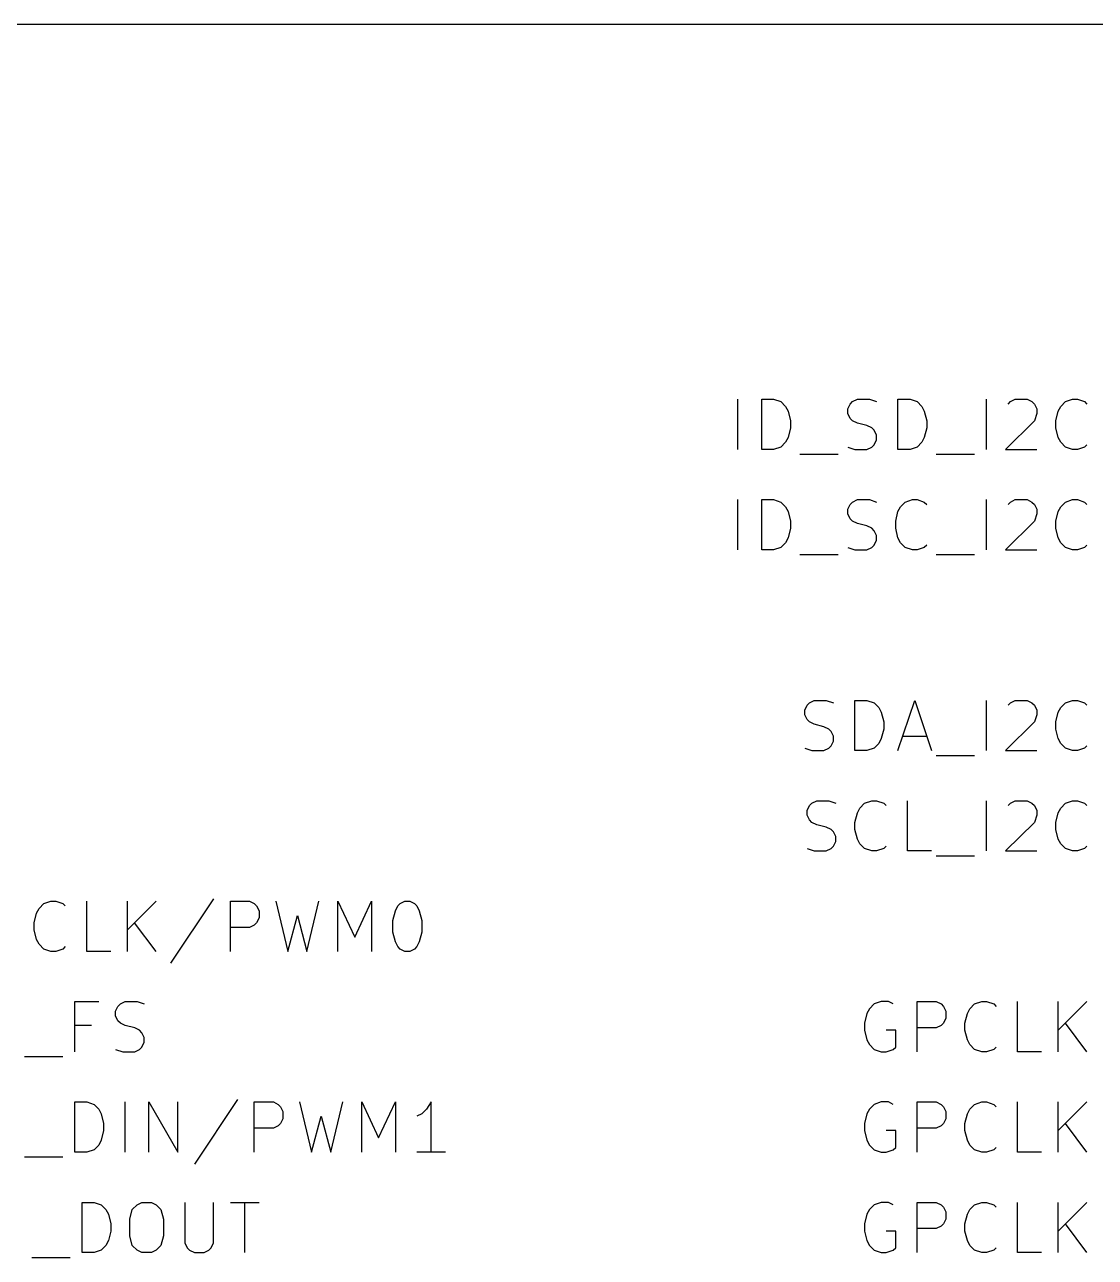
# Model space of a CAD drawing. Extents: x 0.4 to 11.3, y -7.9 to -0.4.
# Drawn here: x 2.491 to 3.557, y -3.178 to -1.95 of the extents above; entities that cross this region are included whole.
import ezdxf

# ---------------------------------------------------------------- set-up
doc = ezdxf.new("R2010")
doc.units = 0
doc.header["$MEASUREMENT"] = 0
for name, color, linetype in [('CYAN2', 4, 'CONTINUOUS'), ('LYELLOW', 51, 'CONTINUOUS'), ('RED2', 1, 'CONTINUOUS')]:
    doc.layers.add(name, color=color, linetype=linetype)

msp = doc.modelspace()

# ---------------------------------------------------------------- linework, layer by layer
at = {"layer": 'CYAN2', "linetype": 'CONTINUOUS'}
for p, q in [((3.2014, -2.3731), (3.2014, -2.3231)), ((3.2014, -2.3731), (3.2014, -2.3231)), ((3.2252, -2.3731), (3.2252, -2.3231)), ((3.2252, -2.3231), (3.2371, -2.3231)), ((3.2252, -2.3731), (3.2252, -2.3231)), ((3.2252, -2.3231), (3.2371, -2.3231)), ((3.2371, -2.3231), (3.2443, -2.3255)), ((3.2371, -2.3231), (3.2443, -2.3255)), ((3.2443, -2.3255), (3.249, -2.3303)), ((3.2443, -2.3255), (3.249, -2.3303)), ((3.249, -2.3303), (3.2514, -2.335)), ((3.249, -2.3303), (3.2514, -2.335)), ((3.311, -2.3327), (3.3133, -2.3279)), ((3.311, -2.3327), (3.3133, -2.3279)), ((3.311, -2.3374), (3.311, -2.3327)), ((3.311, -2.3374), (3.311, -2.3327)), ((3.3133, -2.3279), (3.3157, -2.3255)), ((3.3133, -2.3279), (3.3157, -2.3255)), ((3.3157, -2.3255), (3.3205, -2.3231)), ((3.3157, -2.3255), (3.3205, -2.3231)), ((3.3205, -2.3231), (3.3324, -2.3231)), ((3.3205, -2.3231), (3.3324, -2.3231)), ((3.3324, -2.3231), (3.3395, -2.3255)), ((3.3324, -2.3231), (3.3395, -2.3255)), ((3.3609, -2.3731), (3.3609, -2.3231)), ((3.3609, -2.3231), (3.3729, -2.3231)), ((3.3609, -2.3731), (3.3609, -2.3231)), ((3.3609, -2.3231), (3.3729, -2.3231)), ((3.3729, -2.3231), (3.38, -2.3255)), ((3.3729, -2.3231), (3.38, -2.3255)), ((3.38, -2.3255), (3.3848, -2.3303)), ((3.38, -2.3255), (3.3848, -2.3303)), ((3.3848, -2.3303), (3.3871, -2.335)), ((3.3848, -2.3303), (3.3871, -2.335)), ((3.449, -2.3731), (3.449, -2.3231)), ((3.449, -2.3731), (3.449, -2.3231)), ((3.4705, -2.3279), (3.4729, -2.3255)), ((3.4705, -2.3279), (3.4729, -2.3255)), ((3.4729, -2.3255), (3.4776, -2.3231)), ((3.4729, -2.3255), (3.4776, -2.3231)), ((3.4776, -2.3231), (3.4895, -2.3231)), ((3.4776, -2.3231), (3.4895, -2.3231)), ((3.4895, -2.3231), (3.4943, -2.3255)), ((3.4895, -2.3231), (3.4943, -2.3255)), ((3.4943, -2.3255), (3.4967, -2.3279)), ((3.4943, -2.3255), (3.4967, -2.3279)), ((3.4967, -2.3279), (3.499, -2.3327)), ((3.4967, -2.3279), (3.499, -2.3327)), ((3.499, -2.3327), (3.499, -2.3374)), ((3.499, -2.3327), (3.499, -2.3374)), ((3.5205, -2.335), (3.5229, -2.3303)), ((3.5205, -2.335), (3.5229, -2.3303)), ((3.5229, -2.3303), (3.5276, -2.3255)), ((3.5229, -2.3303), (3.5276, -2.3255)), ((3.5276, -2.3255), (3.5348, -2.3231)), ((3.5276, -2.3255), (3.5348, -2.3231)), ((3.5348, -2.3231), (3.5395, -2.3231)), ((3.5348, -2.3231), (3.5395, -2.3231)), ((3.5395, -2.3231), (3.5467, -2.3255)), ((3.5395, -2.3231), (3.5467, -2.3255)), ((3.5467, -2.3255), (3.549, -2.3279)), ((3.5467, -2.3255), (3.549, -2.3279)), ((3.2514, -2.335), (3.2538, -2.3446)), ((3.2514, -2.335), (3.2538, -2.3446)), ((3.2538, -2.3446), (3.2538, -2.3517)), ((3.2538, -2.3446), (3.2538, -2.3517)), ((3.3133, -2.3422), (3.311, -2.3374)), ((3.3133, -2.3422), (3.311, -2.3374)), ((3.3157, -2.3446), (3.3133, -2.3422)), ((3.3157, -2.3446), (3.3133, -2.3422)), ((3.3205, -2.3469), (3.3157, -2.3446)), ((3.3205, -2.3469), (3.3157, -2.3446)), ((3.3871, -2.335), (3.3895, -2.3446)), ((3.3871, -2.335), (3.3895, -2.3446)), ((3.3895, -2.3446), (3.3895, -2.3517)), ((3.3895, -2.3446), (3.3895, -2.3517)), ((3.4967, -2.3446), (3.4681, -2.3731)), ((3.4967, -2.3446), (3.4681, -2.3731)), ((3.499, -2.3374), (3.4967, -2.3446)), ((3.499, -2.3374), (3.4967, -2.3446)), ((3.5181, -2.3446), (3.5205, -2.335)), ((3.5181, -2.3446), (3.5205, -2.335)), ((3.5181, -2.3517), (3.5181, -2.3446)), ((3.5181, -2.3517), (3.5181, -2.3446)), ((3.2538, -2.3517), (3.2514, -2.3612)), ((3.2538, -2.3517), (3.2514, -2.3612)), ((3.33, -2.3493), (3.3205, -2.3469)), ((3.33, -2.3493), (3.3205, -2.3469)), ((3.3348, -2.3517), (3.33, -2.3493)), ((3.3348, -2.3517), (3.33, -2.3493)), ((3.3371, -2.3541), (3.3348, -2.3517)), ((3.3371, -2.3541), (3.3348, -2.3517)), ((3.3395, -2.3588), (3.3371, -2.3541)), ((3.3395, -2.3588), (3.3371, -2.3541)), ((3.3895, -2.3517), (3.3871, -2.3612)), ((3.3895, -2.3517), (3.3871, -2.3612)), ((3.5205, -2.3612), (3.5181, -2.3517)), ((3.5205, -2.3612), (3.5181, -2.3517)), ((3.249, -2.366), (3.2443, -2.3708)), ((3.249, -2.366), (3.2443, -2.3708)), ((3.2514, -2.3612), (3.249, -2.366)), ((3.2514, -2.3612), (3.249, -2.366)), ((3.3348, -2.3708), (3.3371, -2.3684)), ((3.3348, -2.3708), (3.3371, -2.3684)), ((3.3371, -2.3684), (3.3395, -2.3636)), ((3.3371, -2.3684), (3.3395, -2.3636)), ((3.3395, -2.3636), (3.3395, -2.3588)), ((3.3395, -2.3636), (3.3395, -2.3588)), ((3.3848, -2.366), (3.38, -2.3708)), ((3.3848, -2.366), (3.38, -2.3708)), ((3.3871, -2.3612), (3.3848, -2.366)), ((3.3871, -2.3612), (3.3848, -2.366)), ((3.5229, -2.366), (3.5205, -2.3612)), ((3.5229, -2.366), (3.5205, -2.3612)), ((3.5276, -2.3708), (3.5229, -2.366)), ((3.5276, -2.3708), (3.5229, -2.366)), ((3.549, -2.3684), (3.5467, -2.3708)), ((3.549, -2.3684), (3.5467, -2.3708)), ((3.2371, -2.3731), (3.2252, -2.3731)), ((3.2371, -2.3731), (3.2252, -2.3731)), ((3.2443, -2.3708), (3.2371, -2.3731)), ((3.2443, -2.3708), (3.2371, -2.3731)), ((3.2633, -2.3779), (3.3014, -2.3779)), ((3.2633, -2.3779), (3.3014, -2.3779)), ((3.311, -2.3708), (3.3181, -2.3731)), ((3.311, -2.3708), (3.3181, -2.3731)), ((3.3181, -2.3731), (3.33, -2.3731)), ((3.3181, -2.3731), (3.33, -2.3731)), ((3.33, -2.3731), (3.3348, -2.3708)), ((3.33, -2.3731), (3.3348, -2.3708)), ((3.3729, -2.3731), (3.3609, -2.3731)), ((3.3729, -2.3731), (3.3609, -2.3731)), ((3.38, -2.3708), (3.3729, -2.3731)), ((3.38, -2.3708), (3.3729, -2.3731)), ((3.399, -2.3779), (3.4371, -2.3779)), ((3.399, -2.3779), (3.4371, -2.3779)), ((3.4681, -2.3731), (3.499, -2.3731)), ((3.4681, -2.3731), (3.499, -2.3731)), ((3.5348, -2.3731), (3.5276, -2.3708)), ((3.5348, -2.3731), (3.5276, -2.3708)), ((3.5395, -2.3731), (3.5348, -2.3731)), ((3.5395, -2.3731), (3.5348, -2.3731)), ((3.5467, -2.3708), (3.5395, -2.3731)), ((3.5467, -2.3708), (3.5395, -2.3731)), ((3.2014, -2.4731), (3.2014, -2.4231)), ((3.2014, -2.4731), (3.2014, -2.4231)), ((3.2252, -2.4731), (3.2252, -2.4231)), ((3.2252, -2.4231), (3.2371, -2.4231)), ((3.2252, -2.4731), (3.2252, -2.4231)), ((3.2252, -2.4231), (3.2371, -2.4231)), ((3.2371, -2.4231), (3.2443, -2.4255)), ((3.2371, -2.4231), (3.2443, -2.4255)), ((3.2443, -2.4255), (3.249, -2.4303)), ((3.2443, -2.4255), (3.249, -2.4303)), ((3.249, -2.4303), (3.2514, -2.435)), ((3.249, -2.4303), (3.2514, -2.435)), ((3.311, -2.4327), (3.3133, -2.4279)), ((3.311, -2.4327), (3.3133, -2.4279)), ((3.3133, -2.4279), (3.3157, -2.4255)), ((3.3133, -2.4279), (3.3157, -2.4255)), ((3.3157, -2.4255), (3.3205, -2.4231)), ((3.3157, -2.4255), (3.3205, -2.4231)), ((3.3205, -2.4231), (3.3324, -2.4231)), ((3.3205, -2.4231), (3.3324, -2.4231)), ((3.3324, -2.4231), (3.3395, -2.4255)), ((3.3324, -2.4231), (3.3395, -2.4255)), ((3.3609, -2.435), (3.3633, -2.4303)), ((3.3609, -2.435), (3.3633, -2.4303)), ((3.3633, -2.4303), (3.3681, -2.4255)), ((3.3633, -2.4303), (3.3681, -2.4255)), ((3.3681, -2.4255), (3.3752, -2.4231)), ((3.3681, -2.4255), (3.3752, -2.4231)), ((3.3752, -2.4231), (3.38, -2.4231)), ((3.3752, -2.4231), (3.38, -2.4231)), ((3.38, -2.4231), (3.3871, -2.4255)), ((3.38, -2.4231), (3.3871, -2.4255)), ((3.3871, -2.4255), (3.3895, -2.4279)), ((3.3871, -2.4255), (3.3895, -2.4279)), ((3.449, -2.4731), (3.449, -2.4231)), ((3.449, -2.4731), (3.449, -2.4231)), ((3.4705, -2.4279), (3.4729, -2.4255)), ((3.4705, -2.4279), (3.4729, -2.4255)), ((3.4729, -2.4255), (3.4776, -2.4231)), ((3.4729, -2.4255), (3.4776, -2.4231)), ((3.4776, -2.4231), (3.4895, -2.4231)), ((3.4776, -2.4231), (3.4895, -2.4231)), ((3.4895, -2.4231), (3.4943, -2.4255)), ((3.4895, -2.4231), (3.4943, -2.4255)), ((3.4943, -2.4255), (3.4967, -2.4279)), ((3.4943, -2.4255), (3.4967, -2.4279)), ((3.4967, -2.4279), (3.499, -2.4327)), ((3.4967, -2.4279), (3.499, -2.4327)), ((3.5205, -2.435), (3.5229, -2.4303)), ((3.5205, -2.435), (3.5229, -2.4303)), ((3.5229, -2.4303), (3.5276, -2.4255)), ((3.5229, -2.4303), (3.5276, -2.4255)), ((3.5276, -2.4255), (3.5348, -2.4231)), ((3.5276, -2.4255), (3.5348, -2.4231)), ((3.5348, -2.4231), (3.5395, -2.4231)), ((3.5348, -2.4231), (3.5395, -2.4231)), ((3.5395, -2.4231), (3.5467, -2.4255)), ((3.5395, -2.4231), (3.5467, -2.4255)), ((3.5467, -2.4255), (3.549, -2.4279)), ((3.5467, -2.4255), (3.549, -2.4279)), ((3.2514, -2.435), (3.2538, -2.4446)), ((3.2514, -2.435), (3.2538, -2.4446)), ((3.311, -2.4374), (3.311, -2.4327)), ((3.311, -2.4374), (3.311, -2.4327)), ((3.3133, -2.4422), (3.311, -2.4374)), ((3.3133, -2.4422), (3.311, -2.4374)), ((3.3157, -2.4446), (3.3133, -2.4422)), ((3.3157, -2.4446), (3.3133, -2.4422)), ((3.3586, -2.4446), (3.3609, -2.435)), ((3.3586, -2.4446), (3.3609, -2.435)), ((3.499, -2.4374), (3.4967, -2.4446)), ((3.499, -2.4374), (3.4967, -2.4446)), ((3.499, -2.4327), (3.499, -2.4374)), ((3.499, -2.4327), (3.499, -2.4374)), ((3.5181, -2.4446), (3.5205, -2.435)), ((3.5181, -2.4446), (3.5205, -2.435)), ((3.2538, -2.4517), (3.2514, -2.4612)), ((3.2538, -2.4517), (3.2514, -2.4612)), ((3.2538, -2.4446), (3.2538, -2.4517)), ((3.2538, -2.4446), (3.2538, -2.4517)), ((3.3205, -2.4469), (3.3157, -2.4446)), ((3.3205, -2.4469), (3.3157, -2.4446)), ((3.33, -2.4493), (3.3205, -2.4469)), ((3.33, -2.4493), (3.3205, -2.4469)), ((3.3348, -2.4517), (3.33, -2.4493)), ((3.3348, -2.4517), (3.33, -2.4493)), ((3.3371, -2.4541), (3.3348, -2.4517)), ((3.3371, -2.4541), (3.3348, -2.4517)), ((3.3395, -2.4588), (3.3371, -2.4541)), ((3.3395, -2.4588), (3.3371, -2.4541)), ((3.3586, -2.4517), (3.3586, -2.4446)), ((3.3586, -2.4517), (3.3586, -2.4446)), ((3.3609, -2.4612), (3.3586, -2.4517)), ((3.3609, -2.4612), (3.3586, -2.4517)), ((3.4967, -2.4446), (3.4681, -2.4731)), ((3.4967, -2.4446), (3.4681, -2.4731)), ((3.5181, -2.4517), (3.5181, -2.4446)), ((3.5181, -2.4517), (3.5181, -2.4446)), ((3.5205, -2.4612), (3.5181, -2.4517)), ((3.5205, -2.4612), (3.5181, -2.4517)), ((3.249, -2.466), (3.2443, -2.4708)), ((3.249, -2.466), (3.2443, -2.4708)), ((3.2514, -2.4612), (3.249, -2.466)), ((3.2514, -2.4612), (3.249, -2.466)), ((3.3371, -2.4684), (3.3395, -2.4636)), ((3.3371, -2.4684), (3.3395, -2.4636)), ((3.3395, -2.4636), (3.3395, -2.4588)), ((3.3395, -2.4636), (3.3395, -2.4588)), ((3.3633, -2.466), (3.3609, -2.4612)), ((3.3633, -2.466), (3.3609, -2.4612)), ((3.3681, -2.4708), (3.3633, -2.466)), ((3.3681, -2.4708), (3.3633, -2.466)), ((3.5229, -2.466), (3.5205, -2.4612)), ((3.5229, -2.466), (3.5205, -2.4612)), ((3.5276, -2.4708), (3.5229, -2.466)), ((3.5276, -2.4708), (3.5229, -2.466)), ((3.2371, -2.4731), (3.2252, -2.4731)), ((3.2371, -2.4731), (3.2252, -2.4731)), ((3.2443, -2.4708), (3.2371, -2.4731)), ((3.2443, -2.4708), (3.2371, -2.4731)), ((3.2633, -2.4779), (3.3014, -2.4779)), ((3.2633, -2.4779), (3.3014, -2.4779)), ((3.311, -2.4708), (3.3181, -2.4731)), ((3.311, -2.4708), (3.3181, -2.4731)), ((3.3181, -2.4731), (3.33, -2.4731)), ((3.3181, -2.4731), (3.33, -2.4731)), ((3.33, -2.4731), (3.3348, -2.4708)), ((3.33, -2.4731), (3.3348, -2.4708)), ((3.3348, -2.4708), (3.3371, -2.4684)), ((3.3348, -2.4708), (3.3371, -2.4684)), ((3.3752, -2.4731), (3.3681, -2.4708)), ((3.3752, -2.4731), (3.3681, -2.4708)), ((3.38, -2.4731), (3.3752, -2.4731)), ((3.38, -2.4731), (3.3752, -2.4731)), ((3.3871, -2.4708), (3.38, -2.4731)), ((3.3871, -2.4708), (3.38, -2.4731)), ((3.3895, -2.4684), (3.3871, -2.4708)), ((3.3895, -2.4684), (3.3871, -2.4708)), ((3.399, -2.4779), (3.4371, -2.4779)), ((3.399, -2.4779), (3.4371, -2.4779)), ((3.4681, -2.4731), (3.499, -2.4731)), ((3.4681, -2.4731), (3.499, -2.4731)), ((3.5348, -2.4731), (3.5276, -2.4708)), ((3.5348, -2.4731), (3.5276, -2.4708)), ((3.5395, -2.4731), (3.5348, -2.4731)), ((3.5395, -2.4731), (3.5348, -2.4731)), ((3.5467, -2.4708), (3.5395, -2.4731)), ((3.5467, -2.4708), (3.5395, -2.4731)), ((3.549, -2.4684), (3.5467, -2.4708)), ((3.549, -2.4684), (3.5467, -2.4708)), ((3.2705, -2.6279), (3.2729, -2.6255)), ((3.2705, -2.6279), (3.2729, -2.6255)), ((3.2729, -2.6255), (3.2776, -2.6231)), ((3.2729, -2.6255), (3.2776, -2.6231)), ((3.2776, -2.6231), (3.2895, -2.6231)), ((3.2776, -2.6231), (3.2895, -2.6231)), ((3.2895, -2.6231), (3.2967, -2.6255)), ((3.2895, -2.6231), (3.2967, -2.6255)), ((3.3181, -2.6731), (3.3181, -2.6231)), ((3.3181, -2.6231), (3.33, -2.6231)), ((3.3181, -2.6731), (3.3181, -2.6231)), ((3.3181, -2.6231), (3.33, -2.6231)), ((3.33, -2.6231), (3.3371, -2.6255)), ((3.33, -2.6231), (3.3371, -2.6255)), ((3.3371, -2.6255), (3.3419, -2.6303)), ((3.3371, -2.6255), (3.3419, -2.6303)), ((3.3609, -2.6731), (3.3776, -2.6231)), ((3.3609, -2.6731), (3.3776, -2.6231)), ((3.3776, -2.6231), (3.3943, -2.6731)), ((3.3776, -2.6231), (3.3943, -2.6731)), ((3.449, -2.6731), (3.449, -2.6231)), ((3.449, -2.6731), (3.449, -2.6231)), ((3.4705, -2.6279), (3.4729, -2.6255)), ((3.4705, -2.6279), (3.4729, -2.6255)), ((3.4729, -2.6255), (3.4776, -2.6231)), ((3.4729, -2.6255), (3.4776, -2.6231)), ((3.4776, -2.6231), (3.4895, -2.6231)), ((3.4776, -2.6231), (3.4895, -2.6231)), ((3.4895, -2.6231), (3.4943, -2.6255)), ((3.4895, -2.6231), (3.4943, -2.6255)), ((3.4943, -2.6255), (3.4967, -2.6279)), ((3.4943, -2.6255), (3.4967, -2.6279)), ((3.5229, -2.6303), (3.5276, -2.6255)), ((3.5229, -2.6303), (3.5276, -2.6255)), ((3.5276, -2.6255), (3.5348, -2.6231)), ((3.5276, -2.6255), (3.5348, -2.6231)), ((3.5348, -2.6231), (3.5395, -2.6231)), ((3.5348, -2.6231), (3.5395, -2.6231)), ((3.5395, -2.6231), (3.5467, -2.6255)), ((3.5395, -2.6231), (3.5467, -2.6255)), ((3.5467, -2.6255), (3.549, -2.6279)), ((3.5467, -2.6255), (3.549, -2.6279)), ((3.2681, -2.6327), (3.2705, -2.6279)), ((3.2681, -2.6327), (3.2705, -2.6279)), ((3.2681, -2.6374), (3.2681, -2.6327)), ((3.2681, -2.6374), (3.2681, -2.6327)), ((3.2705, -2.6422), (3.2681, -2.6374)), ((3.2705, -2.6422), (3.2681, -2.6374)), ((3.3419, -2.6303), (3.3443, -2.635)), ((3.3419, -2.6303), (3.3443, -2.635)), ((3.3443, -2.635), (3.3467, -2.6446)), ((3.3443, -2.635), (3.3467, -2.6446)), ((3.4967, -2.6279), (3.499, -2.6327)), ((3.4967, -2.6279), (3.499, -2.6327)), ((3.499, -2.6374), (3.4967, -2.6446)), ((3.499, -2.6374), (3.4967, -2.6446)), ((3.499, -2.6327), (3.499, -2.6374)), ((3.499, -2.6327), (3.499, -2.6374)), ((3.5181, -2.6446), (3.5205, -2.635)), ((3.5181, -2.6446), (3.5205, -2.635)), ((3.5205, -2.635), (3.5229, -2.6303)), ((3.5205, -2.635), (3.5229, -2.6303)), ((3.2729, -2.6446), (3.2705, -2.6422)), ((3.2729, -2.6446), (3.2705, -2.6422)), ((3.2776, -2.6469), (3.2729, -2.6446)), ((3.2776, -2.6469), (3.2729, -2.6446)), ((3.2871, -2.6493), (3.2776, -2.6469)), ((3.2871, -2.6493), (3.2776, -2.6469)), ((3.2919, -2.6517), (3.2871, -2.6493)), ((3.2919, -2.6517), (3.2871, -2.6493)), ((3.2943, -2.6541), (3.2919, -2.6517)), ((3.2943, -2.6541), (3.2919, -2.6517)), ((3.3467, -2.6517), (3.3443, -2.6612)), ((3.3467, -2.6517), (3.3443, -2.6612)), ((3.3467, -2.6446), (3.3467, -2.6517)), ((3.3467, -2.6446), (3.3467, -2.6517)), ((3.4967, -2.6446), (3.4681, -2.6731)), ((3.4967, -2.6446), (3.4681, -2.6731)), ((3.5181, -2.6517), (3.5181, -2.6446)), ((3.5181, -2.6517), (3.5181, -2.6446)), ((3.5205, -2.6612), (3.5181, -2.6517)), ((3.5205, -2.6612), (3.5181, -2.6517)), ((3.2967, -2.6588), (3.2943, -2.6541)), ((3.2967, -2.6588), (3.2943, -2.6541)), ((3.2943, -2.6684), (3.2967, -2.6636)), ((3.2943, -2.6684), (3.2967, -2.6636)), ((3.2967, -2.6636), (3.2967, -2.6588)), ((3.2967, -2.6636), (3.2967, -2.6588)), ((3.3443, -2.6612), (3.3419, -2.666)), ((3.3443, -2.6612), (3.3419, -2.666)), ((3.3657, -2.6588), (3.3895, -2.6588)), ((3.3657, -2.6588), (3.3895, -2.6588)), ((3.5229, -2.666), (3.5205, -2.6612)), ((3.5229, -2.666), (3.5205, -2.6612)), ((3.2681, -2.6708), (3.2752, -2.6731)), ((3.2681, -2.6708), (3.2752, -2.6731)), ((3.2752, -2.6731), (3.2871, -2.6731)), ((3.2752, -2.6731), (3.2871, -2.6731)), ((3.2871, -2.6731), (3.2919, -2.6708)), ((3.2871, -2.6731), (3.2919, -2.6708)), ((3.2919, -2.6708), (3.2943, -2.6684)), ((3.2919, -2.6708), (3.2943, -2.6684)), ((3.33, -2.6731), (3.3181, -2.6731)), ((3.33, -2.6731), (3.3181, -2.6731)), ((3.3371, -2.6708), (3.33, -2.6731)), ((3.3371, -2.6708), (3.33, -2.6731)), ((3.3419, -2.666), (3.3371, -2.6708)), ((3.3419, -2.666), (3.3371, -2.6708)), ((3.4681, -2.6731), (3.499, -2.6731)), ((3.4681, -2.6731), (3.499, -2.6731)), ((3.5276, -2.6708), (3.5229, -2.666)), ((3.5276, -2.6708), (3.5229, -2.666)), ((3.5348, -2.6731), (3.5276, -2.6708)), ((3.5348, -2.6731), (3.5276, -2.6708)), ((3.5395, -2.6731), (3.5348, -2.6731)), ((3.5395, -2.6731), (3.5348, -2.6731)), ((3.5467, -2.6708), (3.5395, -2.6731)), ((3.5467, -2.6708), (3.5395, -2.6731)), ((3.549, -2.6684), (3.5467, -2.6708)), ((3.549, -2.6684), (3.5467, -2.6708)), ((3.399, -2.6779), (3.4371, -2.6779)), ((3.399, -2.6779), (3.4371, -2.6779)), ((3.2729, -2.7279), (3.2752, -2.7255)), ((3.2729, -2.7279), (3.2752, -2.7255)), ((3.2752, -2.7255), (3.28, -2.7231)), ((3.2752, -2.7255), (3.28, -2.7231)), ((3.28, -2.7231), (3.2919, -2.7231)), ((3.28, -2.7231), (3.2919, -2.7231)), ((3.2919, -2.7231), (3.299, -2.7255)), ((3.2919, -2.7231), (3.299, -2.7255)), ((3.3229, -2.7303), (3.3276, -2.7255)), ((3.3229, -2.7303), (3.3276, -2.7255)), ((3.3276, -2.7255), (3.3348, -2.7231)), ((3.3276, -2.7255), (3.3348, -2.7231)), ((3.3348, -2.7231), (3.3395, -2.7231)), ((3.3348, -2.7231), (3.3395, -2.7231)), ((3.3395, -2.7231), (3.3467, -2.7255)), ((3.3395, -2.7231), (3.3467, -2.7255)), ((3.3467, -2.7255), (3.349, -2.7279)), ((3.3467, -2.7255), (3.349, -2.7279)), ((3.3705, -2.7731), (3.3705, -2.7231)), ((3.3705, -2.7731), (3.3705, -2.7231)), ((3.449, -2.7731), (3.449, -2.7231)), ((3.449, -2.7731), (3.449, -2.7231)), ((3.4705, -2.7279), (3.4729, -2.7255)), ((3.4705, -2.7279), (3.4729, -2.7255)), ((3.4729, -2.7255), (3.4776, -2.7231)), ((3.4729, -2.7255), (3.4776, -2.7231)), ((3.4776, -2.7231), (3.4895, -2.7231)), ((3.4776, -2.7231), (3.4895, -2.7231)), ((3.4895, -2.7231), (3.4943, -2.7255)), ((3.4895, -2.7231), (3.4943, -2.7255)), ((3.4943, -2.7255), (3.4967, -2.7279)), ((3.4943, -2.7255), (3.4967, -2.7279)), ((3.5229, -2.7303), (3.5276, -2.7255)), ((3.5229, -2.7303), (3.5276, -2.7255)), ((3.5276, -2.7255), (3.5348, -2.7231)), ((3.5276, -2.7255), (3.5348, -2.7231)), ((3.5348, -2.7231), (3.5395, -2.7231)), ((3.5348, -2.7231), (3.5395, -2.7231)), ((3.5395, -2.7231), (3.5467, -2.7255)), ((3.5395, -2.7231), (3.5467, -2.7255)), ((3.5467, -2.7255), (3.549, -2.7279)), ((3.5467, -2.7255), (3.549, -2.7279)), ((3.2705, -2.7327), (3.2729, -2.7279)), ((3.2705, -2.7327), (3.2729, -2.7279)), ((3.2705, -2.7374), (3.2705, -2.7327)), ((3.2705, -2.7374), (3.2705, -2.7327)), ((3.2729, -2.7422), (3.2705, -2.7374)), ((3.2729, -2.7422), (3.2705, -2.7374)), ((3.3181, -2.7446), (3.3205, -2.735)), ((3.3181, -2.7446), (3.3205, -2.735)), ((3.3205, -2.735), (3.3229, -2.7303)), ((3.3205, -2.735), (3.3229, -2.7303)), ((3.4967, -2.7279), (3.499, -2.7327)), ((3.4967, -2.7279), (3.499, -2.7327)), ((3.499, -2.7374), (3.4967, -2.7446)), ((3.499, -2.7374), (3.4967, -2.7446)), ((3.499, -2.7327), (3.499, -2.7374)), ((3.499, -2.7327), (3.499, -2.7374)), ((3.5181, -2.7446), (3.5205, -2.735)), ((3.5181, -2.7446), (3.5205, -2.735)), ((3.5205, -2.735), (3.5229, -2.7303)), ((3.5205, -2.735), (3.5229, -2.7303)), ((3.2752, -2.7446), (3.2729, -2.7422)), ((3.2752, -2.7446), (3.2729, -2.7422)), ((3.28, -2.7469), (3.2752, -2.7446)), ((3.28, -2.7469), (3.2752, -2.7446)), ((3.2895, -2.7493), (3.28, -2.7469)), ((3.2895, -2.7493), (3.28, -2.7469)), ((3.2943, -2.7517), (3.2895, -2.7493)), ((3.2943, -2.7517), (3.2895, -2.7493)), ((3.3181, -2.7517), (3.3181, -2.7446)), ((3.3181, -2.7517), (3.3181, -2.7446)), ((3.4967, -2.7446), (3.4681, -2.7731)), ((3.4967, -2.7446), (3.4681, -2.7731)), ((3.5181, -2.7517), (3.5181, -2.7446)), ((3.5181, -2.7517), (3.5181, -2.7446)), ((3.2967, -2.7541), (3.2943, -2.7517)), ((3.2967, -2.7541), (3.2943, -2.7517)), ((3.299, -2.7588), (3.2967, -2.7541)), ((3.299, -2.7588), (3.2967, -2.7541)), ((3.299, -2.7636), (3.299, -2.7588)), ((3.299, -2.7636), (3.299, -2.7588)), ((3.3205, -2.7612), (3.3181, -2.7517)), ((3.3205, -2.7612), (3.3181, -2.7517)), ((3.3229, -2.766), (3.3205, -2.7612)), ((3.3229, -2.766), (3.3205, -2.7612)), ((3.5205, -2.7612), (3.5181, -2.7517)), ((3.5205, -2.7612), (3.5181, -2.7517)), ((3.5229, -2.766), (3.5205, -2.7612)), ((3.5229, -2.766), (3.5205, -2.7612)), ((3.2705, -2.7708), (3.2776, -2.7731)), ((3.2705, -2.7708), (3.2776, -2.7731)), ((3.2776, -2.7731), (3.2895, -2.7731)), ((3.2776, -2.7731), (3.2895, -2.7731)), ((3.2895, -2.7731), (3.2943, -2.7708)), ((3.2895, -2.7731), (3.2943, -2.7708)), ((3.2943, -2.7708), (3.2967, -2.7684)), ((3.2943, -2.7708), (3.2967, -2.7684)), ((3.2967, -2.7684), (3.299, -2.7636)), ((3.2967, -2.7684), (3.299, -2.7636)), ((3.3276, -2.7708), (3.3229, -2.766)), ((3.3276, -2.7708), (3.3229, -2.766)), ((3.3348, -2.7731), (3.3276, -2.7708)), ((3.3348, -2.7731), (3.3276, -2.7708)), ((3.3395, -2.7731), (3.3348, -2.7731)), ((3.3395, -2.7731), (3.3348, -2.7731)), ((3.3467, -2.7708), (3.3395, -2.7731)), ((3.3467, -2.7708), (3.3395, -2.7731)), ((3.349, -2.7684), (3.3467, -2.7708)), ((3.349, -2.7684), (3.3467, -2.7708)), ((3.3943, -2.7731), (3.3705, -2.7731)), ((3.3943, -2.7731), (3.3705, -2.7731)), ((3.4681, -2.7731), (3.499, -2.7731)), ((3.4681, -2.7731), (3.499, -2.7731)), ((3.5276, -2.7708), (3.5229, -2.766)), ((3.5276, -2.7708), (3.5229, -2.766)), ((3.5348, -2.7731), (3.5276, -2.7708)), ((3.5348, -2.7731), (3.5276, -2.7708)), ((3.5395, -2.7731), (3.5348, -2.7731)), ((3.5395, -2.7731), (3.5348, -2.7731)), ((3.5467, -2.7708), (3.5395, -2.7731)), ((3.5467, -2.7708), (3.5395, -2.7731)), ((3.549, -2.7684), (3.5467, -2.7708)), ((3.549, -2.7684), (3.5467, -2.7708)), ((3.399, -2.7779), (3.4371, -2.7779)), ((3.399, -2.7779), (3.4371, -2.7779)), ((2.5105, -2.8255), (2.5176, -2.8231)), ((2.5105, -2.8255), (2.5176, -2.8231)), ((2.5176, -2.8231), (2.5224, -2.8231)), ((2.5176, -2.8231), (2.5224, -2.8231)), ((2.5224, -2.8231), (2.5295, -2.8255)), ((2.5224, -2.8231), (2.5295, -2.8255)), ((2.5533, -2.8731), (2.5533, -2.8231)), ((2.5533, -2.8731), (2.5533, -2.8231)), ((2.5938, -2.8731), (2.5938, -2.8231)), ((2.6224, -2.8231), (2.5938, -2.8517)), ((2.5938, -2.8731), (2.5938, -2.8231)), ((2.6224, -2.8231), (2.5938, -2.8517)), ((2.6795, -2.8208), (2.6367, -2.885)), ((2.6795, -2.8208), (2.6367, -2.885)), ((2.6962, -2.8731), (2.6962, -2.8231)), ((2.6962, -2.8231), (2.7152, -2.8231)), ((2.6962, -2.8731), (2.6962, -2.8231)), ((2.6962, -2.8231), (2.7152, -2.8231)), ((2.7152, -2.8231), (2.72, -2.8255)), ((2.7152, -2.8231), (2.72, -2.8255)), ((2.7414, -2.8231), (2.7533, -2.8731)), ((2.7414, -2.8231), (2.7533, -2.8731)), ((2.7724, -2.8731), (2.7843, -2.8231)), ((2.7724, -2.8731), (2.7843, -2.8231)), ((2.8033, -2.8731), (2.8033, -2.8231)), ((2.8033, -2.8231), (2.82, -2.8588)), ((2.8033, -2.8731), (2.8033, -2.8231)), ((2.8033, -2.8231), (2.82, -2.8588)), ((2.82, -2.8588), (2.8367, -2.8231)), ((2.82, -2.8588), (2.8367, -2.8231)), ((2.8367, -2.8231), (2.8367, -2.8731)), ((2.8367, -2.8231), (2.8367, -2.8731)), ((2.8652, -2.8255), (2.87, -2.8231)), ((2.8652, -2.8255), (2.87, -2.8231)), ((2.87, -2.8231), (2.8748, -2.8231)), ((2.87, -2.8231), (2.8748, -2.8231)), ((2.8748, -2.8231), (2.8795, -2.8255)), ((2.8748, -2.8231), (2.8795, -2.8255)), ((2.5009, -2.8446), (2.5033, -2.835)), ((2.5009, -2.8446), (2.5033, -2.835)), ((2.5033, -2.835), (2.5057, -2.8303)), ((2.5033, -2.835), (2.5057, -2.8303)), ((2.5057, -2.8303), (2.5105, -2.8255)), ((2.5057, -2.8303), (2.5105, -2.8255)), ((2.5295, -2.8255), (2.5319, -2.8279)), ((2.5295, -2.8255), (2.5319, -2.8279)), ((2.72, -2.8255), (2.7224, -2.8279)), ((2.72, -2.8255), (2.7224, -2.8279)), ((2.7224, -2.8279), (2.7248, -2.8327)), ((2.7224, -2.8279), (2.7248, -2.8327)), ((2.7248, -2.8327), (2.7248, -2.8398)), ((2.7248, -2.8327), (2.7248, -2.8398)), ((2.8581, -2.8422), (2.8605, -2.8327)), ((2.8581, -2.8422), (2.8605, -2.8327)), ((2.8605, -2.8327), (2.8629, -2.8279)), ((2.8605, -2.8327), (2.8629, -2.8279)), ((2.8629, -2.8279), (2.8652, -2.8255)), ((2.8629, -2.8279), (2.8652, -2.8255)), ((2.8795, -2.8255), (2.8819, -2.8279)), ((2.8795, -2.8255), (2.8819, -2.8279)), ((2.8819, -2.8279), (2.8843, -2.8327)), ((2.8819, -2.8279), (2.8843, -2.8327)), ((2.8843, -2.8327), (2.8867, -2.8422)), ((2.8843, -2.8327), (2.8867, -2.8422)), ((2.5009, -2.8517), (2.5009, -2.8446)), ((2.5009, -2.8517), (2.5009, -2.8446)), ((2.6224, -2.8731), (2.6009, -2.8446)), ((2.6224, -2.8731), (2.6009, -2.8446)), ((2.72, -2.8469), (2.7152, -2.8493)), ((2.72, -2.8469), (2.7152, -2.8493)), ((2.7224, -2.8446), (2.72, -2.8469)), ((2.7224, -2.8446), (2.72, -2.8469)), ((2.7248, -2.8398), (2.7224, -2.8446)), ((2.7248, -2.8398), (2.7224, -2.8446)), ((2.7533, -2.8731), (2.7629, -2.8374)), ((2.7533, -2.8731), (2.7629, -2.8374)), ((2.7629, -2.8374), (2.7724, -2.8731)), ((2.7629, -2.8374), (2.7724, -2.8731)), ((2.8581, -2.8541), (2.8581, -2.8422)), ((2.8581, -2.8541), (2.8581, -2.8422)), ((2.8867, -2.8422), (2.8867, -2.8541)), ((2.8867, -2.8422), (2.8867, -2.8541)), ((2.5033, -2.8612), (2.5009, -2.8517)), ((2.5033, -2.8612), (2.5009, -2.8517)), ((2.7152, -2.8493), (2.6962, -2.8493)), ((2.7152, -2.8493), (2.6962, -2.8493)), ((2.8605, -2.8636), (2.8581, -2.8541)), ((2.8605, -2.8636), (2.8581, -2.8541)), ((2.8867, -2.8541), (2.8843, -2.8636)), ((2.8867, -2.8541), (2.8843, -2.8636)), ((2.5057, -2.866), (2.5033, -2.8612)), ((2.5057, -2.866), (2.5033, -2.8612)), ((2.5105, -2.8708), (2.5057, -2.866)), ((2.5105, -2.8708), (2.5057, -2.866)), ((2.5176, -2.8731), (2.5105, -2.8708)), ((2.5176, -2.8731), (2.5105, -2.8708)), ((2.5224, -2.8731), (2.5176, -2.8731)), ((2.5224, -2.8731), (2.5176, -2.8731)), ((2.5295, -2.8708), (2.5224, -2.8731)), ((2.5295, -2.8708), (2.5224, -2.8731)), ((2.5319, -2.8684), (2.5295, -2.8708)), ((2.5319, -2.8684), (2.5295, -2.8708)), ((2.5771, -2.8731), (2.5533, -2.8731)), ((2.5771, -2.8731), (2.5533, -2.8731)), ((2.8629, -2.8684), (2.8605, -2.8636)), ((2.8629, -2.8684), (2.8605, -2.8636)), ((2.8652, -2.8708), (2.8629, -2.8684)), ((2.8652, -2.8708), (2.8629, -2.8684)), ((2.87, -2.8731), (2.8652, -2.8708)), ((2.87, -2.8731), (2.8652, -2.8708)), ((2.8748, -2.8731), (2.87, -2.8731)), ((2.8748, -2.8731), (2.87, -2.8731)), ((2.8795, -2.8708), (2.8748, -2.8731)), ((2.8795, -2.8708), (2.8748, -2.8731)), ((2.8819, -2.8684), (2.8795, -2.8708)), ((2.8819, -2.8684), (2.8795, -2.8708)), ((2.8843, -2.8636), (2.8819, -2.8684)), ((2.8843, -2.8636), (2.8819, -2.8684)), ((2.5414, -2.9731), (2.5414, -2.9231)), ((2.5414, -2.9231), (2.5652, -2.9231)), ((2.5414, -2.9731), (2.5414, -2.9231)), ((2.5414, -2.9231), (2.5652, -2.9231)), ((2.5819, -2.9327), (2.5843, -2.9279)), ((2.5819, -2.9327), (2.5843, -2.9279)), ((2.5819, -2.9374), (2.5819, -2.9327)), ((2.5819, -2.9374), (2.5819, -2.9327)), ((2.5843, -2.9279), (2.5867, -2.9255)), ((2.5843, -2.9279), (2.5867, -2.9255)), ((2.5867, -2.9255), (2.5914, -2.9231)), ((2.5867, -2.9255), (2.5914, -2.9231)), ((2.5914, -2.9231), (2.6033, -2.9231)), ((2.5914, -2.9231), (2.6033, -2.9231)), ((2.6033, -2.9231), (2.6105, -2.9255)), ((2.6033, -2.9231), (2.6105, -2.9255)), ((3.3324, -2.9303), (3.33, -2.935)), ((3.3324, -2.9303), (3.33, -2.935)), ((3.3371, -2.9255), (3.3324, -2.9303)), ((3.3371, -2.9255), (3.3324, -2.9303)), ((3.3443, -2.9231), (3.3371, -2.9255)), ((3.3443, -2.9231), (3.3371, -2.9255)), ((3.3514, -2.9231), (3.3443, -2.9231)), ((3.3514, -2.9231), (3.3443, -2.9231)), ((3.3562, -2.9255), (3.3514, -2.9231)), ((3.3562, -2.9255), (3.3514, -2.9231)), ((3.38, -2.9731), (3.38, -2.9231)), ((3.38, -2.9231), (3.399, -2.9231)), ((3.38, -2.9731), (3.38, -2.9231)), ((3.38, -2.9231), (3.399, -2.9231)), ((3.399, -2.9231), (3.4038, -2.9255)), ((3.399, -2.9231), (3.4038, -2.9255)), ((3.4038, -2.9255), (3.4062, -2.9279)), ((3.4038, -2.9255), (3.4062, -2.9279)), ((3.4062, -2.9279), (3.4086, -2.9327)), ((3.4062, -2.9279), (3.4086, -2.9327)), ((3.4086, -2.9327), (3.4086, -2.9398)), ((3.4086, -2.9327), (3.4086, -2.9398)), ((3.43, -2.935), (3.4324, -2.9303)), ((3.43, -2.935), (3.4324, -2.9303)), ((3.4324, -2.9303), (3.4371, -2.9255)), ((3.4324, -2.9303), (3.4371, -2.9255)), ((3.4371, -2.9255), (3.4443, -2.9231)), ((3.4371, -2.9255), (3.4443, -2.9231)), ((3.4443, -2.9231), (3.449, -2.9231)), ((3.4443, -2.9231), (3.449, -2.9231)), ((3.449, -2.9231), (3.4562, -2.9255)), ((3.449, -2.9231), (3.4562, -2.9255)), ((3.4562, -2.9255), (3.4586, -2.9279)), ((3.4562, -2.9255), (3.4586, -2.9279)), ((3.48, -2.9731), (3.48, -2.9231)), ((3.48, -2.9731), (3.48, -2.9231)), ((3.5205, -2.9731), (3.5205, -2.9231)), ((3.549, -2.9231), (3.5205, -2.9517)), ((3.5205, -2.9731), (3.5205, -2.9231)), ((3.549, -2.9231), (3.5205, -2.9517)), ((2.5581, -2.9469), (2.5414, -2.9469)), ((2.5581, -2.9469), (2.5414, -2.9469)), ((2.5843, -2.9422), (2.5819, -2.9374)), ((2.5843, -2.9422), (2.5819, -2.9374)), ((2.5867, -2.9446), (2.5843, -2.9422)), ((2.5867, -2.9446), (2.5843, -2.9422)), ((2.5914, -2.9469), (2.5867, -2.9446)), ((2.5914, -2.9469), (2.5867, -2.9446)), ((2.601, -2.9493), (2.5914, -2.9469)), ((2.601, -2.9493), (2.5914, -2.9469)), ((3.33, -2.935), (3.3276, -2.9446)), ((3.33, -2.935), (3.3276, -2.9446)), ((3.3276, -2.9446), (3.3276, -2.9517)), ((3.3276, -2.9446), (3.3276, -2.9517)), ((3.4038, -2.9469), (3.399, -2.9493)), ((3.4038, -2.9469), (3.399, -2.9493)), ((3.4062, -2.9446), (3.4038, -2.9469)), ((3.4062, -2.9446), (3.4038, -2.9469)), ((3.4086, -2.9398), (3.4062, -2.9446)), ((3.4086, -2.9398), (3.4062, -2.9446)), ((3.4276, -2.9446), (3.43, -2.935)), ((3.4276, -2.9446), (3.43, -2.935)), ((3.4276, -2.9517), (3.4276, -2.9446)), ((3.4276, -2.9517), (3.4276, -2.9446)), ((3.549, -2.9731), (3.5276, -2.9446)), ((3.549, -2.9731), (3.5276, -2.9446)), ((2.6057, -2.9517), (2.601, -2.9493)), ((2.6057, -2.9517), (2.601, -2.9493)), ((2.6081, -2.9541), (2.6057, -2.9517)), ((2.6081, -2.9541), (2.6057, -2.9517)), ((2.6105, -2.9588), (2.6081, -2.9541)), ((2.6105, -2.9588), (2.6081, -2.9541)), ((2.6105, -2.9636), (2.6105, -2.9588)), ((2.6105, -2.9636), (2.6105, -2.9588)), ((3.3276, -2.9517), (3.33, -2.9612)), ((3.3276, -2.9517), (3.33, -2.9612)), ((3.3586, -2.9517), (3.349, -2.9517)), ((3.3586, -2.9517), (3.349, -2.9517)), ((3.3586, -2.9684), (3.3586, -2.9517)), ((3.3586, -2.9684), (3.3586, -2.9517)), ((3.399, -2.9493), (3.38, -2.9493)), ((3.399, -2.9493), (3.38, -2.9493)), ((3.43, -2.9612), (3.4276, -2.9517)), ((3.43, -2.9612), (3.4276, -2.9517)), ((2.5819, -2.9708), (2.589, -2.9731)), ((2.5819, -2.9708), (2.589, -2.9731)), ((2.601, -2.9731), (2.6057, -2.9708)), ((2.601, -2.9731), (2.6057, -2.9708)), ((2.6057, -2.9708), (2.6081, -2.9684)), ((2.6057, -2.9708), (2.6081, -2.9684)), ((2.6081, -2.9684), (2.6105, -2.9636)), ((2.6081, -2.9684), (2.6105, -2.9636)), ((3.33, -2.9612), (3.3324, -2.966)), ((3.33, -2.9612), (3.3324, -2.966)), ((3.3324, -2.966), (3.3371, -2.9708)), ((3.3324, -2.966), (3.3371, -2.9708)), ((3.3371, -2.9708), (3.3443, -2.9731)), ((3.3371, -2.9708), (3.3443, -2.9731)), ((3.349, -2.9731), (3.3562, -2.9708)), ((3.349, -2.9731), (3.3562, -2.9708)), ((3.3562, -2.9708), (3.3586, -2.9684)), ((3.3562, -2.9708), (3.3586, -2.9684)), ((3.4324, -2.966), (3.43, -2.9612)), ((3.4324, -2.966), (3.43, -2.9612)), ((3.4371, -2.9708), (3.4324, -2.966)), ((3.4371, -2.9708), (3.4324, -2.966)), ((3.4443, -2.9731), (3.4371, -2.9708)), ((3.4443, -2.9731), (3.4371, -2.9708)), ((3.4562, -2.9708), (3.449, -2.9731)), ((3.4562, -2.9708), (3.449, -2.9731)), ((3.4586, -2.9684), (3.4562, -2.9708)), ((3.4586, -2.9684), (3.4562, -2.9708)), ((2.4914, -2.9779), (2.5295, -2.9779)), ((2.4914, -2.9779), (2.5295, -2.9779)), ((2.589, -2.9731), (2.601, -2.9731)), ((2.589, -2.9731), (2.601, -2.9731)), ((3.3443, -2.9731), (3.349, -2.9731)), ((3.3443, -2.9731), (3.349, -2.9731)), ((3.449, -2.9731), (3.4443, -2.9731)), ((3.449, -2.9731), (3.4443, -2.9731)), ((3.5038, -2.9731), (3.48, -2.9731)), ((3.5038, -2.9731), (3.48, -2.9731)), ((2.5414, -3.0731), (2.5414, -3.0231)), ((2.5414, -3.0231), (2.5533, -3.0231)), ((2.5414, -3.0731), (2.5414, -3.0231)), ((2.5414, -3.0231), (2.5533, -3.0231)), ((2.5533, -3.0231), (2.5605, -3.0255)), ((2.5533, -3.0231), (2.5605, -3.0255)), ((2.5605, -3.0255), (2.5652, -3.0303)), ((2.5605, -3.0255), (2.5652, -3.0303)), ((2.5652, -3.0303), (2.5676, -3.035)), ((2.5652, -3.0303), (2.5676, -3.035)), ((2.5914, -3.0731), (2.5914, -3.0231)), ((2.5914, -3.0731), (2.5914, -3.0231)), ((2.6152, -3.0731), (2.6152, -3.0231)), ((2.6152, -3.0231), (2.6438, -3.0731)), ((2.6152, -3.0731), (2.6152, -3.0231)), ((2.6152, -3.0231), (2.6438, -3.0731)), ((2.6438, -3.0731), (2.6438, -3.0231)), ((2.6438, -3.0731), (2.6438, -3.0231)), ((2.7033, -3.0208), (2.6605, -3.085)), ((2.7033, -3.0208), (2.6605, -3.085)), ((2.72, -3.0731), (2.72, -3.0231)), ((2.72, -3.0231), (2.739, -3.0231)), ((2.72, -3.0731), (2.72, -3.0231)), ((2.72, -3.0231), (2.739, -3.0231)), ((2.739, -3.0231), (2.7438, -3.0255)), ((2.739, -3.0231), (2.7438, -3.0255)), ((2.7438, -3.0255), (2.7462, -3.0279)), ((2.7438, -3.0255), (2.7462, -3.0279)), ((2.7462, -3.0279), (2.7486, -3.0327)), ((2.7462, -3.0279), (2.7486, -3.0327)), ((2.7486, -3.0327), (2.7486, -3.0398)), ((2.7486, -3.0327), (2.7486, -3.0398)), ((2.7652, -3.0231), (2.7771, -3.0731)), ((2.7652, -3.0231), (2.7771, -3.0731)), ((2.7962, -3.0731), (2.8081, -3.0231)), ((2.7962, -3.0731), (2.8081, -3.0231)), ((2.8271, -3.0731), (2.8271, -3.0231)), ((2.8271, -3.0231), (2.8438, -3.0588)), ((2.8271, -3.0731), (2.8271, -3.0231)), ((2.8271, -3.0231), (2.8438, -3.0588)), ((2.8438, -3.0588), (2.8605, -3.0231)), ((2.8438, -3.0588), (2.8605, -3.0231)), ((2.8605, -3.0231), (2.8605, -3.0731)), ((2.8605, -3.0231), (2.8605, -3.0731)), ((2.8914, -3.0303), (2.8867, -3.035)), ((2.8914, -3.0303), (2.8867, -3.035)), ((2.8962, -3.0231), (2.8914, -3.0303)), ((2.8962, -3.0231), (2.8914, -3.0303)), ((2.8962, -3.0731), (2.8962, -3.0231)), ((2.8962, -3.0731), (2.8962, -3.0231)), ((3.3324, -3.0303), (3.33, -3.035)), ((3.3324, -3.0303), (3.33, -3.035)), ((3.3371, -3.0255), (3.3324, -3.0303)), ((3.3371, -3.0255), (3.3324, -3.0303)), ((3.3443, -3.0231), (3.3371, -3.0255)), ((3.3443, -3.0231), (3.3371, -3.0255)), ((3.3514, -3.0231), (3.3443, -3.0231)), ((3.3514, -3.0231), (3.3443, -3.0231)), ((3.3562, -3.0255), (3.3514, -3.0231)), ((3.3562, -3.0255), (3.3514, -3.0231)), ((3.38, -3.0731), (3.38, -3.0231)), ((3.38, -3.0231), (3.399, -3.0231)), ((3.38, -3.0731), (3.38, -3.0231)), ((3.38, -3.0231), (3.399, -3.0231)), ((3.399, -3.0231), (3.4038, -3.0255)), ((3.399, -3.0231), (3.4038, -3.0255)), ((3.4038, -3.0255), (3.4062, -3.0279)), ((3.4038, -3.0255), (3.4062, -3.0279)), ((3.4062, -3.0279), (3.4086, -3.0327)), ((3.4062, -3.0279), (3.4086, -3.0327)), ((3.4086, -3.0327), (3.4086, -3.0398)), ((3.4086, -3.0327), (3.4086, -3.0398)), ((3.43, -3.035), (3.4324, -3.0303)), ((3.43, -3.035), (3.4324, -3.0303)), ((3.4324, -3.0303), (3.4371, -3.0255)), ((3.4324, -3.0303), (3.4371, -3.0255)), ((3.4371, -3.0255), (3.4443, -3.0231)), ((3.4371, -3.0255), (3.4443, -3.0231)), ((3.4443, -3.0231), (3.449, -3.0231)), ((3.4443, -3.0231), (3.449, -3.0231)), ((3.449, -3.0231), (3.4562, -3.0255)), ((3.449, -3.0231), (3.4562, -3.0255)), ((3.4562, -3.0255), (3.4586, -3.0279)), ((3.4562, -3.0255), (3.4586, -3.0279)), ((3.48, -3.0731), (3.48, -3.0231)), ((3.48, -3.0731), (3.48, -3.0231)), ((3.5205, -3.0731), (3.5205, -3.0231)), ((3.549, -3.0231), (3.5205, -3.0517)), ((3.5205, -3.0731), (3.5205, -3.0231)), ((3.549, -3.0231), (3.5205, -3.0517)), ((2.5676, -3.035), (2.57, -3.0446)), ((2.5676, -3.035), (2.57, -3.0446)), ((2.57, -3.0446), (2.57, -3.0517)), ((2.57, -3.0446), (2.57, -3.0517)), ((2.7462, -3.0446), (2.7438, -3.0469)), ((2.7462, -3.0446), (2.7438, -3.0469)), ((2.7486, -3.0398), (2.7462, -3.0446)), ((2.7486, -3.0398), (2.7462, -3.0446)), ((2.7771, -3.0731), (2.7867, -3.0374)), ((2.7771, -3.0731), (2.7867, -3.0374)), ((2.7867, -3.0374), (2.7962, -3.0731)), ((2.7867, -3.0374), (2.7962, -3.0731)), ((2.8867, -3.035), (2.8819, -3.0374)), ((2.8867, -3.035), (2.8819, -3.0374)), ((3.33, -3.035), (3.3276, -3.0446)), ((3.33, -3.035), (3.3276, -3.0446)), ((3.3276, -3.0446), (3.3276, -3.0517)), ((3.3276, -3.0446), (3.3276, -3.0517)), ((3.4062, -3.0446), (3.4038, -3.0469)), ((3.4062, -3.0446), (3.4038, -3.0469)), ((3.4086, -3.0398), (3.4062, -3.0446)), ((3.4086, -3.0398), (3.4062, -3.0446)), ((3.4276, -3.0446), (3.43, -3.035)), ((3.4276, -3.0446), (3.43, -3.035)), ((3.4276, -3.0517), (3.4276, -3.0446)), ((3.4276, -3.0517), (3.4276, -3.0446)), ((3.549, -3.0731), (3.5276, -3.0446)), ((3.549, -3.0731), (3.5276, -3.0446)), ((2.57, -3.0517), (2.5676, -3.0612)), ((2.57, -3.0517), (2.5676, -3.0612)), ((2.739, -3.0493), (2.72, -3.0493)), ((2.739, -3.0493), (2.72, -3.0493)), ((2.7438, -3.0469), (2.739, -3.0493)), ((2.7438, -3.0469), (2.739, -3.0493)), ((3.3276, -3.0517), (3.33, -3.0612)), ((3.3276, -3.0517), (3.33, -3.0612)), ((3.3586, -3.0517), (3.349, -3.0517)), ((3.3586, -3.0517), (3.349, -3.0517)), ((3.3586, -3.0684), (3.3586, -3.0517)), ((3.3586, -3.0684), (3.3586, -3.0517)), ((3.399, -3.0493), (3.38, -3.0493)), ((3.399, -3.0493), (3.38, -3.0493)), ((3.4038, -3.0469), (3.399, -3.0493)), ((3.4038, -3.0469), (3.399, -3.0493)), ((3.43, -3.0612), (3.4276, -3.0517)), ((3.43, -3.0612), (3.4276, -3.0517)), ((2.5652, -3.066), (2.5605, -3.0708)), ((2.5652, -3.066), (2.5605, -3.0708)), ((2.5676, -3.0612), (2.5652, -3.066)), ((2.5676, -3.0612), (2.5652, -3.066)), ((3.33, -3.0612), (3.3324, -3.066)), ((3.33, -3.0612), (3.3324, -3.066)), ((3.3324, -3.066), (3.3371, -3.0708)), ((3.3324, -3.066), (3.3371, -3.0708)), ((3.3562, -3.0708), (3.3586, -3.0684)), ((3.3562, -3.0708), (3.3586, -3.0684)), ((3.4324, -3.066), (3.43, -3.0612)), ((3.4324, -3.066), (3.43, -3.0612)), ((3.4371, -3.0708), (3.4324, -3.066)), ((3.4371, -3.0708), (3.4324, -3.066)), ((3.4586, -3.0684), (3.4562, -3.0708)), ((3.4586, -3.0684), (3.4562, -3.0708)), ((2.4914, -3.0779), (2.5295, -3.0779)), ((2.4914, -3.0779), (2.5295, -3.0779)), ((2.5533, -3.0731), (2.5414, -3.0731)), ((2.5533, -3.0731), (2.5414, -3.0731)), ((2.5605, -3.0708), (2.5533, -3.0731)), ((2.5605, -3.0708), (2.5533, -3.0731)), ((2.9105, -3.0731), (2.8819, -3.0731)), ((2.9105, -3.0731), (2.8819, -3.0731)), ((3.3371, -3.0708), (3.3443, -3.0731)), ((3.3371, -3.0708), (3.3443, -3.0731)), ((3.3443, -3.0731), (3.349, -3.0731)), ((3.3443, -3.0731), (3.349, -3.0731)), ((3.349, -3.0731), (3.3562, -3.0708)), ((3.349, -3.0731), (3.3562, -3.0708)), ((3.4443, -3.0731), (3.4371, -3.0708)), ((3.4443, -3.0731), (3.4371, -3.0708)), ((3.449, -3.0731), (3.4443, -3.0731)), ((3.449, -3.0731), (3.4443, -3.0731)), ((3.4562, -3.0708), (3.449, -3.0731)), ((3.4562, -3.0708), (3.449, -3.0731)), ((3.5038, -3.0731), (3.48, -3.0731)), ((3.5038, -3.0731), (3.48, -3.0731)), ((2.5486, -3.1731), (2.5486, -3.1231)), ((2.5486, -3.1231), (2.5605, -3.1231)), ((2.5486, -3.1731), (2.5486, -3.1231)), ((2.5486, -3.1231), (2.5605, -3.1231)), ((2.5605, -3.1231), (2.5676, -3.1255)), ((2.5605, -3.1231), (2.5676, -3.1255)), ((2.5676, -3.1255), (2.5724, -3.1303)), ((2.5676, -3.1255), (2.5724, -3.1303)), ((2.5724, -3.1303), (2.5748, -3.135)), ((2.5724, -3.1303), (2.5748, -3.135)), ((2.5962, -3.1398), (2.5986, -3.1303)), ((2.5962, -3.1398), (2.5986, -3.1303)), ((2.5986, -3.1303), (2.6033, -3.1255)), ((2.5986, -3.1303), (2.6033, -3.1255)), ((2.6033, -3.1255), (2.6081, -3.1231)), ((2.6033, -3.1255), (2.6081, -3.1231)), ((2.6081, -3.1231), (2.6176, -3.1231)), ((2.6081, -3.1231), (2.6176, -3.1231)), ((2.6176, -3.1231), (2.6224, -3.1255)), ((2.6176, -3.1231), (2.6224, -3.1255)), ((2.6224, -3.1255), (2.6271, -3.1303)), ((2.6224, -3.1255), (2.6271, -3.1303)), ((2.6271, -3.1303), (2.6295, -3.1398)), ((2.6271, -3.1303), (2.6295, -3.1398)), ((2.6509, -3.1231), (2.6509, -3.1636)), ((2.6509, -3.1231), (2.6509, -3.1636)), ((2.6795, -3.1636), (2.6795, -3.1231)), ((2.6795, -3.1636), (2.6795, -3.1231)), ((2.6962, -3.1231), (2.7248, -3.1231)), ((2.6962, -3.1231), (2.7248, -3.1231)), ((2.7105, -3.1731), (2.7105, -3.1231)), ((2.7105, -3.1731), (2.7105, -3.1231)), ((3.3324, -3.1303), (3.33, -3.135)), ((3.3324, -3.1303), (3.33, -3.135)), ((3.3371, -3.1255), (3.3324, -3.1303)), ((3.3371, -3.1255), (3.3324, -3.1303)), ((3.3443, -3.1231), (3.3371, -3.1255)), ((3.3443, -3.1231), (3.3371, -3.1255)), ((3.3514, -3.1231), (3.3443, -3.1231)), ((3.3514, -3.1231), (3.3443, -3.1231)), ((3.3562, -3.1255), (3.3514, -3.1231)), ((3.3562, -3.1255), (3.3514, -3.1231)), ((3.38, -3.1731), (3.38, -3.1231)), ((3.38, -3.1231), (3.399, -3.1231)), ((3.38, -3.1731), (3.38, -3.1231)), ((3.38, -3.1231), (3.399, -3.1231)), ((3.399, -3.1231), (3.4038, -3.1255)), ((3.399, -3.1231), (3.4038, -3.1255)), ((3.4038, -3.1255), (3.4062, -3.1279)), ((3.4038, -3.1255), (3.4062, -3.1279)), ((3.4062, -3.1279), (3.4086, -3.1327)), ((3.4062, -3.1279), (3.4086, -3.1327)), ((3.43, -3.135), (3.4324, -3.1303)), ((3.43, -3.135), (3.4324, -3.1303)), ((3.4324, -3.1303), (3.4371, -3.1255)), ((3.4324, -3.1303), (3.4371, -3.1255)), ((3.4371, -3.1255), (3.4443, -3.1231)), ((3.4371, -3.1255), (3.4443, -3.1231)), ((3.4443, -3.1231), (3.449, -3.1231)), ((3.4443, -3.1231), (3.449, -3.1231)), ((3.449, -3.1231), (3.4562, -3.1255)), ((3.449, -3.1231), (3.4562, -3.1255)), ((3.4562, -3.1255), (3.4586, -3.1279)), ((3.4562, -3.1255), (3.4586, -3.1279)), ((3.48, -3.1731), (3.48, -3.1231)), ((3.48, -3.1731), (3.48, -3.1231)), ((3.5205, -3.1731), (3.5205, -3.1231)), ((3.549, -3.1231), (3.5205, -3.1517)), ((3.5205, -3.1731), (3.5205, -3.1231)), ((3.549, -3.1231), (3.5205, -3.1517)), ((2.5748, -3.135), (2.5771, -3.1446)), ((2.5748, -3.135), (2.5771, -3.1446)), ((2.5962, -3.1565), (2.5962, -3.1398)), ((2.5962, -3.1565), (2.5962, -3.1398)), ((2.6295, -3.1398), (2.6295, -3.1565)), ((2.6295, -3.1398), (2.6295, -3.1565)), ((3.33, -3.135), (3.3276, -3.1446)), ((3.33, -3.135), (3.3276, -3.1446)), ((3.4086, -3.1398), (3.4062, -3.1446)), ((3.4086, -3.1398), (3.4062, -3.1446)), ((3.4086, -3.1327), (3.4086, -3.1398)), ((3.4086, -3.1327), (3.4086, -3.1398)), ((3.4276, -3.1446), (3.43, -3.135)), ((3.4276, -3.1446), (3.43, -3.135)), ((2.5771, -3.1517), (2.5748, -3.1612)), ((2.5771, -3.1517), (2.5748, -3.1612)), ((2.5771, -3.1446), (2.5771, -3.1517)), ((2.5771, -3.1446), (2.5771, -3.1517)), ((3.3276, -3.1446), (3.3276, -3.1517)), ((3.3276, -3.1446), (3.3276, -3.1517)), ((3.3276, -3.1517), (3.33, -3.1612)), ((3.3276, -3.1517), (3.33, -3.1612)), ((3.3586, -3.1517), (3.349, -3.1517)), ((3.3586, -3.1517), (3.349, -3.1517)), ((3.3586, -3.1684), (3.3586, -3.1517)), ((3.3586, -3.1684), (3.3586, -3.1517)), ((3.399, -3.1493), (3.38, -3.1493)), ((3.399, -3.1493), (3.38, -3.1493)), ((3.4038, -3.1469), (3.399, -3.1493)), ((3.4038, -3.1469), (3.399, -3.1493)), ((3.4062, -3.1446), (3.4038, -3.1469)), ((3.4062, -3.1446), (3.4038, -3.1469)), ((3.4276, -3.1517), (3.4276, -3.1446)), ((3.4276, -3.1517), (3.4276, -3.1446)), ((3.43, -3.1612), (3.4276, -3.1517)), ((3.43, -3.1612), (3.4276, -3.1517)), ((3.549, -3.1731), (3.5276, -3.1446)), ((3.549, -3.1731), (3.5276, -3.1446)), ((2.5724, -3.166), (2.5676, -3.1708)), ((2.5724, -3.166), (2.5676, -3.1708)), ((2.5748, -3.1612), (2.5724, -3.166)), ((2.5748, -3.1612), (2.5724, -3.166)), ((2.5986, -3.166), (2.5962, -3.1565)), ((2.5986, -3.166), (2.5962, -3.1565)), ((2.6033, -3.1708), (2.5986, -3.166)), ((2.6033, -3.1708), (2.5986, -3.166)), ((2.6271, -3.166), (2.6224, -3.1708)), ((2.6271, -3.166), (2.6224, -3.1708)), ((2.6295, -3.1565), (2.6271, -3.166)), ((2.6295, -3.1565), (2.6271, -3.166)), ((2.6509, -3.1636), (2.6533, -3.1684)), ((2.6509, -3.1636), (2.6533, -3.1684)), ((2.6771, -3.1684), (2.6795, -3.1636)), ((2.6771, -3.1684), (2.6795, -3.1636)), ((3.33, -3.1612), (3.3324, -3.166)), ((3.33, -3.1612), (3.3324, -3.166)), ((3.3324, -3.166), (3.3371, -3.1708)), ((3.3324, -3.166), (3.3371, -3.1708)), ((3.4324, -3.166), (3.43, -3.1612)), ((3.4324, -3.166), (3.43, -3.1612)), ((3.4371, -3.1708), (3.4324, -3.166)), ((3.4371, -3.1708), (3.4324, -3.166)), ((2.4986, -3.1779), (2.5367, -3.1779)), ((2.4986, -3.1779), (2.5367, -3.1779)), ((2.5605, -3.1731), (2.5486, -3.1731)), ((2.5605, -3.1731), (2.5486, -3.1731)), ((2.5676, -3.1708), (2.5605, -3.1731)), ((2.5676, -3.1708), (2.5605, -3.1731)), ((2.6081, -3.1731), (2.6033, -3.1708)), ((2.6081, -3.1731), (2.6033, -3.1708)), ((2.6176, -3.1731), (2.6081, -3.1731)), ((2.6176, -3.1731), (2.6081, -3.1731)), ((2.6224, -3.1708), (2.6176, -3.1731)), ((2.6224, -3.1708), (2.6176, -3.1731)), ((2.6533, -3.1684), (2.6557, -3.1708)), ((2.6533, -3.1684), (2.6557, -3.1708)), ((2.6557, -3.1708), (2.6605, -3.1731)), ((2.6557, -3.1708), (2.6605, -3.1731)), ((2.6605, -3.1731), (2.67, -3.1731)), ((2.6605, -3.1731), (2.67, -3.1731)), ((2.67, -3.1731), (2.6748, -3.1708)), ((2.67, -3.1731), (2.6748, -3.1708)), ((2.6748, -3.1708), (2.6771, -3.1684)), ((2.6748, -3.1708), (2.6771, -3.1684)), ((3.3371, -3.1708), (3.3443, -3.1731)), ((3.3371, -3.1708), (3.3443, -3.1731)), ((3.3443, -3.1731), (3.349, -3.1731)), ((3.3443, -3.1731), (3.349, -3.1731)), ((3.349, -3.1731), (3.3562, -3.1708)), ((3.349, -3.1731), (3.3562, -3.1708)), ((3.3562, -3.1708), (3.3586, -3.1684)), ((3.3562, -3.1708), (3.3586, -3.1684)), ((3.4443, -3.1731), (3.4371, -3.1708)), ((3.4443, -3.1731), (3.4371, -3.1708)), ((3.449, -3.1731), (3.4443, -3.1731)), ((3.449, -3.1731), (3.4443, -3.1731)), ((3.4562, -3.1708), (3.449, -3.1731)), ((3.4562, -3.1708), (3.449, -3.1731)), ((3.4586, -3.1684), (3.4562, -3.1708)), ((3.4586, -3.1684), (3.4562, -3.1708)), ((3.5038, -3.1731), (3.48, -3.1731)), ((3.5038, -3.1731), (3.48, -3.1731))]:
    msp.add_line(p, q, dxfattribs=at)
at = {"layer": 'LYELLOW', "linetype": 'CONTINUOUS'}
msp.add_line((3.95, -1.95), (1.55, -1.95), dxfattribs=at)
at = {"layer": 'RED2', "linetype": 'CONTINUOUS'}
msp.add_line((3.95, -1.95), (1.55, -1.95), dxfattribs=at)

doc.saveas('drawing.dxf')
